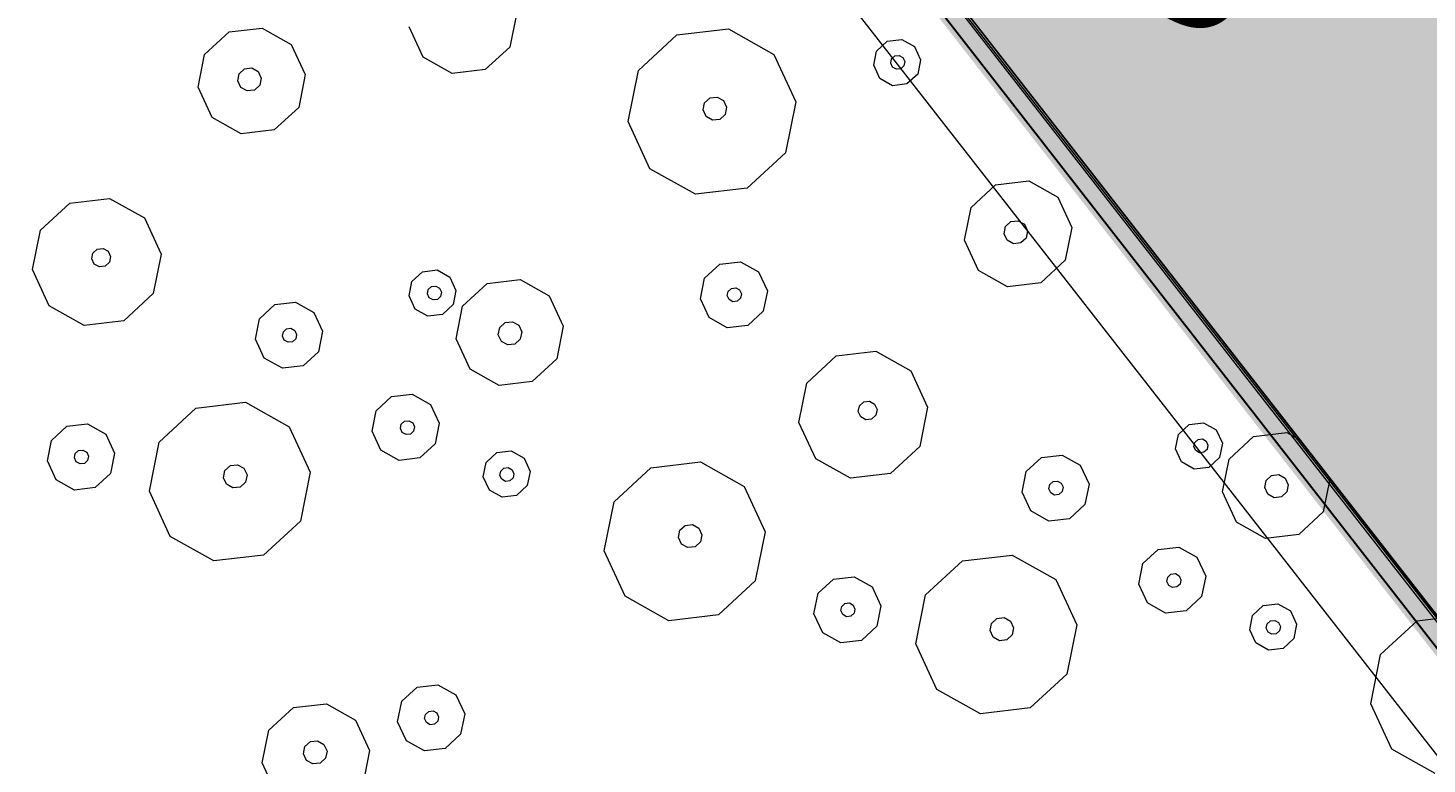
# Model space of a CAD drawing. Header units: metres. Extents: x -2858 to 512, y -1995 to 1252.
# Drawn here: x -463.697 to -460.378, y -148.967 to -147.221 of the extents above; entities that cross this region are included whole.
import ezdxf
from ezdxf.enums import TextEntityAlignment as Align
from ezdxf.lldxf.tags import DXFTag

# ---------------------------------------------------------------- set-up
doc = ezdxf.new("R2010")
doc.units = ezdxf.units.M
for name, color, linetype in [('Calque commun', 7, 'Continuous'), ('Calque11', 7, 'Continuous'), ('Calque15', 7, 'Continuous'), ('Calque17', 7, 'Continuous'), ('Textes', 7, 'Continuous')]:
    doc.layers.add(name, color=color, linetype=linetype)
doc.styles.add('Arial12', font='arial.ttf', dxfattribs={"width": 0.9, "height": 0.41584})
doc.styles.add('Arial23', font='arial.ttf', dxfattribs={"height": 0.589851})
tags = doc.linetypes.add('DASHDOT2', pattern=[0.5, 0.25, -0.125, 0, -0.125]).pattern_tags.tags
tags[10:11] = [DXFTag(74, 4), DXFTag(75, 0), DXFTag(340, '0'), DXFTag(46, 1.0), DXFTag(50, 0.0), DXFTag(44, 0.0), DXFTag(45, 0.0)]
tags[8:9] = [DXFTag(74, 4), DXFTag(75, 0), DXFTag(340, '0'), DXFTag(46, 1.0), DXFTag(50, 0.0), DXFTag(44, 0.0), DXFTag(45, 0.0)]
tags[6:7] = [DXFTag(74, 4), DXFTag(75, 0), DXFTag(340, '0'), DXFTag(46, 1.0), DXFTag(50, 0.0), DXFTag(44, 0.0), DXFTag(45, 0.0)]
tags[4:5] = [DXFTag(74, 4), DXFTag(75, 0), DXFTag(340, '0'), DXFTag(46, 1.0), DXFTag(50, 0.0), DXFTag(44, 0.0), DXFTag(45, 0.0)]

# ---------------------------------------------------------------- blocks, each defined once
blk = doc.blocks.new('geometrebondepartleger')
at = {"layer": 'Calque commun', "color": 10, "linetype": 'DASHDOT2', "lineweight": 18, "flags": 128}
blk.add_lwpolyline([(45.2867, 98.0868), (42.9361, 93.8756), (22.4919, 69.3549), (46.896, 54.8213), (60.0219, 76.4824), (130.1549, 64.2531), (145.3143, 148.376), (109.3485, 154.881), (91.263, 130.1164), (87.3779, 124.8321), (86.3313, 123.2789), (83.8109, 118.8118), (74.9183, 102.5858), (72.6157, 98.3586), (63.0649, 85.9136), (45.1583, 97.9611)], close=True, dxfattribs=at)
at = {"layer": 'Calque11', "color": 7, "linetype": 'Continuous', "lineweight": 9}
blk.add_polyline3d([(125.0277, 35.9078, 79), (133.3383, 81.851, 79), (145.3136, 148.3761, 79)], dxfattribs=at)
at = {"layer": 'Calque17', "color": 1, "linetype": 'Continuous', "lineweight": 9}
for points in [[(125.174, 36.6886, 79), (126.5286, 44.1348, 79), (125.0378, 35.9435, 79), (126.4161, 43.4883, 79), (128.681, 56.0642, 79), (129.9759, 63.1341, 79), (132.1933, 75.6042, 79), (133.3383, 81.851, 79), (135.2222, 92.3412, 79), (136.4776, 99.3268, 79), (138.1727, 108.7115, 79), (140.4846, 121.4626, 79), (141.0933, 124.9318, 79)], [(125.3707, 36.6528, 79), (126.7254, 44.0992, 79), (125.2346, 35.9078, 79), (126.6129, 43.4526, 79), (128.8778, 56.0285, 79), (130.1727, 63.0986, 79), (132.3901, 75.5687, 79), (133.5351, 81.8153, 79), (135.4191, 92.3058, 79), (136.6745, 99.2914, 79), (138.3695, 108.676, 79), (140.6815, 121.4274, 79), (141.2903, 124.8972, 79)]]:
    blk.add_polyline3d(points, dxfattribs=at)
at = {"layer": 'Calque15', "color": 1, "linetype": 'ByBlock', "lineweight": -2, "style": 'Arial12', "width": 0.9}
blk.add_text('126.80', height=0.41584, dxfattribs=at).set_placement((133.3667, 92.9457, 205.795), align=Align.TOP_LEFT)
blk = doc.blocks.new('pattern')
at = {"layer": 'Calque commun', "color": 54, "linetype": 'Continuous', "lineweight": 9}
for p, q in [((65.6146, 83.1904), (65.6404, 83.0746)), ((65.6404, 83.0746), (65.5932, 82.9657)), ((65.5932, 82.9657), (65.491, 82.9054)), ((65.3729, 82.9166), (65.3344, 82.9506)), ((65.491, 82.9054), (65.3729, 82.9166)), ((65.5562, 82.6772), (65.57, 82.7089)), ((65.57, 82.7089), (65.5998, 82.7265)), ((65.5998, 82.7265), (65.6343, 82.7232)), ((65.6343, 82.7232), (65.6602, 82.7003)), ((65.6602, 82.7003), (65.6677, 82.6666)), ((65.5638, 82.6434), (65.5562, 82.6772)), ((65.5957, 82.6744), (65.5998, 82.684)), ((65.5979, 82.6643), (65.5957, 82.6744)), ((65.6057, 82.6574), (65.5979, 82.6643)), ((65.5998, 82.684), (65.6087, 82.6892)), ((65.6087, 82.6892), (65.6191, 82.6882)), ((65.625, 82.6617), (65.6161, 82.6564)), ((65.6191, 82.6882), (65.6269, 82.6814)), ((65.6291, 82.6712), (65.625, 82.6617)), ((65.6269, 82.6814), (65.6291, 82.6712)), ((65.6677, 82.6666), (65.654, 82.6348)), ((65.5897, 82.6205), (65.5638, 82.6434)), ((65.6161, 82.6564), (65.6057, 82.6574)), ((65.654, 82.6348), (65.6242, 82.6172)), ((65.6242, 82.6172), (65.5897, 82.6205)), ((65.2613, 82.5379), (65.3294, 82.5781)), ((65.3294, 82.5781), (65.4081, 82.5706)), ((65.4081, 82.5706), (65.4674, 82.5182)), ((65.259, 82.5327), (65.2613, 82.5379)), ((65.4674, 82.5182), (65.4846, 82.441)), ((65.629, 82.4723), (65.6716, 82.4974)), ((65.6716, 82.4974), (65.7208, 82.4927)), ((65.33, 82.4576), (65.3369, 82.4735)), ((65.3369, 82.4735), (65.3518, 82.4823)), ((65.3518, 82.4823), (65.369, 82.4807)), ((65.369, 82.4807), (65.382, 82.4692)), ((65.382, 82.4692), (65.3858, 82.4523)), ((65.6093, 82.4269), (65.629, 82.4723)), ((65.7208, 82.4927), (65.7579, 82.46)), ((65.3338, 82.4407), (65.33, 82.4576)), ((65.3468, 82.4293), (65.3338, 82.4407)), ((65.364, 82.4276), (65.3468, 82.4293)), ((65.3789, 82.4364), (65.364, 82.4276)), ((65.3858, 82.4523), (65.3789, 82.4364)), ((65.4846, 82.441), (65.4532, 82.3684)), ((65.6702, 82.4247), (65.6744, 82.4342)), ((65.6744, 82.4342), (65.6833, 82.4395)), ((65.6833, 82.4395), (65.6936, 82.4385)), ((65.6936, 82.4385), (65.7014, 82.4316)), ((65.7014, 82.4316), (65.7037, 82.4215)), ((65.7579, 82.46), (65.7686, 82.4117)), ((65.247, 82.3881), (65.2392, 82.4229)), ((65.6201, 82.3786), (65.6093, 82.4269)), ((65.6725, 82.4146), (65.6702, 82.4247)), ((65.6803, 82.4077), (65.6725, 82.4146)), ((65.6906, 82.4067), (65.6803, 82.4077)), ((65.6995, 82.412), (65.6906, 82.4067)), ((65.7037, 82.4215), (65.6995, 82.412)), ((65.7686, 82.4117), (65.7489, 82.3663)), ((65.3063, 82.3357), (65.247, 82.3881)), ((65.4532, 82.3684), (65.3851, 82.3282)), ((65.6571, 82.3459), (65.6201, 82.3786)), ((65.7489, 82.3663), (65.7064, 82.3412)), ((65.9194, 82.3215), (66.0216, 82.3818)), ((66.0216, 82.3818), (66.1397, 82.3705)), ((66.1397, 82.3705), (66.2286, 82.292)), ((65.3851, 82.3282), (65.3063, 82.3357)), ((65.7064, 82.3412), (65.6571, 82.3459)), ((65.3676, 82.2914), (65.3974, 82.309)), ((65.3974, 82.309), (65.4319, 82.3057)), ((65.4319, 82.3057), (65.4578, 82.2828)), ((65.8722, 82.2126), (65.9194, 82.3215)), ((65.3538, 82.2597), (65.3676, 82.2914)), ((65.3895, 82.2593), (65.3936, 82.2688)), ((65.3936, 82.2688), (65.4026, 82.2741)), ((65.4026, 82.2741), (65.4129, 82.2731)), ((65.4129, 82.2731), (65.4207, 82.2662)), ((65.4207, 82.2662), (65.4229, 82.2561)), ((65.4578, 82.2828), (65.4653, 82.249)), ((66.2286, 82.292), (66.2544, 82.1762)), ((65.3614, 82.2259), (65.3538, 82.2597)), ((65.3917, 82.2492), (65.3895, 82.2593)), ((65.3995, 82.2423), (65.3917, 82.2492)), ((65.4099, 82.2413), (65.3995, 82.2423)), ((65.4188, 82.2466), (65.4099, 82.2413)), ((65.4229, 82.2561), (65.4188, 82.2466)), ((65.4653, 82.249), (65.4516, 82.2173)), ((65.3873, 82.203), (65.3614, 82.2259)), ((65.4218, 82.1997), (65.3873, 82.203)), ((65.4516, 82.2173), (65.4218, 82.1997)), ((65.898, 82.0968), (65.8722, 82.2126)), ((66.0175, 82.1984), (66.0243, 82.2143)), ((66.0212, 82.1815), (66.0175, 82.1984)), ((66.0243, 82.2143), (66.0392, 82.2231)), ((66.0392, 82.2231), (66.0565, 82.2214)), ((66.0565, 82.2214), (66.0695, 82.21)), ((66.0695, 82.21), (66.0732, 82.1931)), ((66.0342, 82.17), (66.0212, 82.1815)), ((66.0514, 82.1684), (66.0342, 82.17)), ((66.0663, 82.1772), (66.0514, 82.1684)), ((66.0732, 82.1931), (66.0663, 82.1772)), ((66.2544, 82.1762), (66.2072, 82.0673)), ((65.6509, 82.1204), (65.6935, 82.1455)), ((65.6935, 82.1455), (65.7427, 82.1409)), ((65.7427, 82.1409), (65.7798, 82.1081)), ((65.6313, 82.0751), (65.6509, 82.1204)), ((65.7798, 82.1081), (65.7905, 82.0599)), ((65.9869, 82.0182), (65.898, 82.0968)), ((65.642, 82.0268), (65.6313, 82.0751)), ((65.6935, 82.0699), (65.6976, 82.0794)), ((65.6957, 82.0598), (65.6935, 82.0699)), ((65.6976, 82.0794), (65.7065, 82.0847)), ((65.7065, 82.0847), (65.7169, 82.0837)), ((65.7169, 82.0837), (65.7246, 82.0769)), ((65.7269, 82.0667), (65.7228, 82.0572)), ((65.7246, 82.0769), (65.7269, 82.0667)), ((66.2072, 82.0673), (66.1051, 82.007)), ((65.7035, 82.0529), (65.6957, 82.0598)), ((65.7138, 82.0519), (65.7035, 82.0529)), ((65.7228, 82.0572), (65.7138, 82.0519)), ((65.7905, 82.0599), (65.7709, 82.0145)), ((65.6791, 81.9941), (65.642, 82.0268)), ((65.7709, 82.0145), (65.7283, 81.9894)), ((66.1051, 82.007), (65.9869, 82.0182)), ((65.7283, 81.9894), (65.6791, 81.9941)), ((66.1952, 81.9454), (66.2378, 81.9706)), ((66.2378, 81.9706), (66.287, 81.9659)), ((66.287, 81.9659), (66.3241, 81.9332)), ((66.1756, 81.9001), (66.1952, 81.9454)), ((66.3241, 81.9332), (66.3348, 81.8849)), ((66.1863, 81.8518), (66.1756, 81.9001)), ((66.2378, 81.895), (66.2419, 81.9045)), ((66.2419, 81.9045), (66.2508, 81.9098)), ((66.2508, 81.9098), (66.2612, 81.9088)), ((66.2612, 81.9088), (66.269, 81.9019)), ((66.269, 81.9019), (66.2712, 81.8918)), ((66.24, 81.8848), (66.2378, 81.895)), ((66.2478, 81.8779), (66.24, 81.8848)), ((66.2581, 81.877), (66.2478, 81.8779)), ((66.2671, 81.8822), (66.2581, 81.877)), ((66.2712, 81.8918), (66.2671, 81.8822)), ((66.3348, 81.8849), (66.3152, 81.8395)), ((66.2234, 81.8191), (66.1863, 81.8518)), ((66.3152, 81.8395), (66.2726, 81.8144)), ((66.2726, 81.8144), (66.2234, 81.8191)), ((65.7703, 81.7134), (65.852, 81.7617)), ((65.852, 81.7617), (65.9465, 81.7527)), ((65.9465, 81.7527), (66.0177, 81.6899)), ((65.2247, 81.6838), (65.2928, 81.724)), ((65.2928, 81.724), (65.3715, 81.7165)), ((65.3715, 81.7165), (65.4308, 81.6642)), ((65.7325, 81.6264), (65.7703, 81.7134)), ((65.1932, 81.6113), (65.2247, 81.6838)), ((66.0177, 81.6899), (66.0384, 81.5972)), ((66.2478, 81.6235), (66.35, 81.6838)), ((66.35, 81.6838), (66.4681, 81.6726)), ((66.4681, 81.6726), (66.5571, 81.594)), ((65.4308, 81.6642), (65.448, 81.587)), ((65.8543, 81.6277), (65.8662, 81.6347)), ((65.8662, 81.6347), (65.88, 81.6334)), ((65.88, 81.6334), (65.8904, 81.6243)), ((65.2104, 81.534), (65.1932, 81.6113)), ((65.2936, 81.5954), (65.3005, 81.6113)), ((65.3005, 81.6113), (65.3154, 81.6201)), ((65.3154, 81.6201), (65.3326, 81.6184)), ((65.3326, 81.6184), (65.3456, 81.607)), ((65.3456, 81.607), (65.3494, 81.5901)), ((65.7532, 81.5337), (65.7325, 81.6264)), ((65.8488, 81.615), (65.8543, 81.6277)), ((65.8518, 81.6015), (65.8488, 81.615)), ((65.8622, 81.5923), (65.8518, 81.6015)), ((65.8934, 81.6107), (65.8879, 81.598)), ((65.8904, 81.6243), (65.8934, 81.6107)), ((66.2006, 81.5146), (66.2478, 81.6235)), ((65.2974, 81.5785), (65.2936, 81.5954)), ((65.3104, 81.5671), (65.2974, 81.5785)), ((65.3276, 81.5654), (65.3104, 81.5671)), ((65.3425, 81.5742), (65.3276, 81.5654)), ((65.3494, 81.5901), (65.3425, 81.5742)), ((65.448, 81.587), (65.4166, 81.5144)), ((65.8759, 81.591), (65.8622, 81.5923)), ((65.8879, 81.598), (65.8759, 81.591)), ((66.0384, 81.5972), (66.0006, 81.5101)), ((66.5571, 81.594), (66.5829, 81.4782)), ((65.2697, 81.4817), (65.2104, 81.534)), ((65.8243, 81.4709), (65.7532, 81.5337)), ((65.4166, 81.5144), (65.3484, 81.4742)), ((66.0006, 81.5101), (65.9188, 81.4619)), ((66.2264, 81.3988), (66.2006, 81.5146)), ((66.3459, 81.5004), (66.3528, 81.5163)), ((66.3497, 81.4835), (66.3459, 81.5004)), ((66.3528, 81.5163), (66.3677, 81.5251)), ((66.3677, 81.5251), (66.3849, 81.5235)), ((66.3849, 81.5235), (66.3979, 81.512)), ((66.3979, 81.512), (66.4017, 81.4951)), ((65.3484, 81.4742), (65.2697, 81.4817)), ((65.9188, 81.4619), (65.8243, 81.4709)), ((66.3626, 81.4721), (66.3497, 81.4835)), ((66.3799, 81.4705), (66.3626, 81.4721)), ((66.3948, 81.4792), (66.3799, 81.4705)), ((66.4017, 81.4951), (66.3948, 81.4792)), ((66.5829, 81.4782), (66.5357, 81.3694)), ((67.0447, 81.3806), (67.0873, 81.4057)), ((67.0873, 81.4057), (67.1365, 81.401)), ((67.1365, 81.401), (67.1736, 81.3683)), ((66.3154, 81.3203), (66.2264, 81.3988)), ((66.5357, 81.3694), (66.4335, 81.309)), ((67.025, 81.3352), (67.0447, 81.3806)), ((67.1736, 81.3683), (67.1843, 81.3201)), ((67.0358, 81.287), (67.025, 81.3352)), ((67.0872, 81.3301), (67.0914, 81.3396)), ((67.0914, 81.3396), (67.1003, 81.3449)), ((67.1003, 81.3449), (67.1106, 81.3439)), ((67.1106, 81.3439), (67.1184, 81.3371)), ((67.1184, 81.3371), (67.1207, 81.3269)), ((66.4335, 81.309), (66.3154, 81.3203)), ((67.0895, 81.32), (67.0872, 81.3301)), ((67.0973, 81.3131), (67.0895, 81.32)), ((67.1076, 81.3121), (67.0973, 81.3131)), ((67.1166, 81.3174), (67.1076, 81.3121)), ((67.1207, 81.3269), (67.1166, 81.3174)), ((67.1843, 81.3201), (67.1647, 81.2747)), ((67.2598, 81.2702), (67.3279, 81.3105)), ((65.8182, 81.2461), (65.8608, 81.2713)), ((65.8608, 81.2713), (65.91, 81.2666)), ((67.0729, 81.2542), (67.0358, 81.287)), ((67.1647, 81.2747), (67.1221, 81.2496)), ((67.2283, 81.1977), (67.2598, 81.2702)), ((65.7985, 81.2008), (65.8182, 81.2461)), ((65.91, 81.2666), (65.947, 81.2339)), ((65.947, 81.2339), (65.9578, 81.1856)), ((67.1221, 81.2496), (67.0729, 81.2542)), ((65.8093, 81.1525), (65.7985, 81.2008)), ((65.8607, 81.1957), (65.8648, 81.2052)), ((65.8648, 81.2052), (65.8738, 81.2105)), ((65.8738, 81.2105), (65.8841, 81.2095)), ((65.8841, 81.2095), (65.8919, 81.2026)), ((65.8919, 81.2026), (65.8942, 81.1925)), ((67.3282, 81.1962), (67.3431, 81.205)), ((67.3431, 81.205), (67.3603, 81.2033)), ((67.3603, 81.2033), (67.3733, 81.1919)), ((65.1674, 81.1513), (65.1972, 81.1689)), ((65.1972, 81.1689), (65.2317, 81.1656)), ((65.863, 81.1855), (65.8607, 81.1957)), ((65.8708, 81.1787), (65.863, 81.1855)), ((65.8811, 81.1777), (65.8708, 81.1787)), ((65.89, 81.1829), (65.8811, 81.1777)), ((65.8942, 81.1925), (65.89, 81.1829)), ((65.9578, 81.1856), (65.9381, 81.1402)), ((67.2455, 81.1204), (67.2283, 81.1977)), ((67.3213, 81.1803), (67.3282, 81.1962)), ((67.3251, 81.1634), (67.3213, 81.1803)), ((67.377, 81.175), (67.3702, 81.1591)), ((67.3733, 81.1919), (67.377, 81.175)), ((67.4831, 81.1734), (67.4517, 81.1008)), ((65.1537, 81.1196), (65.1674, 81.1513)), ((65.2317, 81.1656), (65.2576, 81.1427)), ((65.2576, 81.1427), (65.2652, 81.1089)), ((65.8463, 81.1198), (65.8093, 81.1525)), ((65.9381, 81.1402), (65.8956, 81.1151)), ((67.338, 81.1519), (67.3251, 81.1634)), ((67.3553, 81.1503), (67.338, 81.1519)), ((67.3702, 81.1591), (67.3553, 81.1503)), ((65.1612, 81.0858), (65.1537, 81.1196)), ((65.1914, 81.1167), (65.1956, 81.1262)), ((65.1937, 81.1066), (65.1914, 81.1167)), ((65.2015, 81.0997), (65.1937, 81.1066)), ((65.1956, 81.1262), (65.2045, 81.1315)), ((65.2045, 81.1315), (65.2149, 81.1305)), ((65.2208, 81.104), (65.2118, 81.0987)), ((65.2149, 81.1305), (65.2226, 81.1236)), ((65.2249, 81.1135), (65.2208, 81.104)), ((65.2226, 81.1236), (65.2249, 81.1135)), ((65.2652, 81.1089), (65.2514, 81.0772)), ((65.8956, 81.1151), (65.8463, 81.1198)), ((66.4987, 81.0808), (66.5125, 81.1126)), ((66.5125, 81.1126), (66.5423, 81.1302)), ((66.5423, 81.1302), (66.5768, 81.1269)), ((66.5768, 81.1269), (66.6027, 81.104)), ((66.6027, 81.104), (66.6102, 81.0702)), ((67.3048, 81.0681), (67.2455, 81.1204)), ((65.1871, 81.0629), (65.1612, 81.0858)), ((65.2118, 81.0987), (65.2015, 81.0997)), ((65.2514, 81.0772), (65.2216, 81.0596)), ((66.5063, 81.047), (66.4987, 81.0808)), ((66.5382, 81.0781), (66.5423, 81.0876)), ((66.5404, 81.0679), (66.5382, 81.0781)), ((66.5482, 81.0611), (66.5404, 81.0679)), ((66.5423, 81.0876), (66.5512, 81.0929)), ((66.5512, 81.0929), (66.5616, 81.0919)), ((66.5616, 81.0919), (66.5694, 81.085)), ((66.5716, 81.0749), (66.5675, 81.0654)), ((66.5694, 81.085), (66.5716, 81.0749)), ((66.6102, 81.0702), (66.5965, 81.0384)), ((67.3836, 81.0606), (67.3048, 81.0681)), ((67.4517, 81.1008), (67.3836, 81.0606)), ((65.2216, 81.0596), (65.1871, 81.0629)), ((65.4391, 80.997), (65.5456, 81.0598)), ((65.5456, 81.0598), (65.6686, 81.0481)), ((65.6686, 81.0481), (65.7613, 80.9663)), ((66.5322, 81.0241), (66.5063, 81.047)), ((66.5585, 81.0601), (66.5482, 81.0611)), ((66.5675, 81.0654), (66.5585, 81.0601)), ((66.5965, 81.0384), (66.5667, 81.0209)), ((66.5667, 81.0209), (66.5322, 81.0241)), ((65.39, 80.8836), (65.4391, 80.997)), ((66.2038, 80.9415), (66.2719, 80.9818)), ((66.2719, 80.9818), (66.3506, 80.9742)), ((66.3506, 80.9742), (66.41, 80.9219)), ((65.7613, 80.9663), (65.7882, 80.8456)), ((66.1723, 80.8689), (66.2038, 80.9415)), ((66.41, 80.9219), (66.4271, 80.8447)), ((65.4168, 80.7629), (65.39, 80.8836)), ((65.5512, 80.8678), (65.5581, 80.8837)), ((65.5581, 80.8837), (65.573, 80.8925)), ((65.573, 80.8925), (65.5902, 80.8909)), ((65.5902, 80.8909), (65.6032, 80.8794)), ((65.6032, 80.8794), (65.6069, 80.8625)), ((66.1895, 80.7917), (66.1723, 80.8689)), ((66.2725, 80.8613), (66.2794, 80.8771)), ((66.2794, 80.8771), (66.2943, 80.8859)), ((66.2943, 80.8859), (66.3115, 80.8843)), ((66.3115, 80.8843), (66.3245, 80.8728)), ((66.3245, 80.8728), (66.3283, 80.856)), ((66.5518, 80.8305), (66.5715, 80.8759)), ((66.5715, 80.8759), (66.6141, 80.901)), ((66.6141, 80.901), (66.6633, 80.8963)), ((66.6633, 80.8963), (66.7004, 80.8636)), ((65.5549, 80.8509), (65.5512, 80.8678)), ((65.5679, 80.8395), (65.5549, 80.8509)), ((65.5852, 80.8378), (65.5679, 80.8395)), ((65.6001, 80.8466), (65.5852, 80.8378)), ((65.6069, 80.8625), (65.6001, 80.8466)), ((65.7882, 80.8456), (65.739, 80.7322)), ((66.2763, 80.8444), (66.2725, 80.8613)), ((66.2893, 80.8329), (66.2763, 80.8444)), ((66.3214, 80.8401), (66.3065, 80.8313)), ((66.3283, 80.856), (66.3214, 80.8401)), ((66.4271, 80.8447), (66.3957, 80.7721)), ((66.6127, 80.8283), (66.6169, 80.8379)), ((66.6169, 80.8379), (66.6258, 80.8431)), ((66.6258, 80.8431), (66.6361, 80.8421)), ((66.6361, 80.8421), (66.6439, 80.8353)), ((66.7004, 80.8636), (66.7111, 80.8154)), ((66.3065, 80.8313), (66.2893, 80.8329)), ((66.5626, 80.7823), (66.5518, 80.8305)), ((66.615, 80.8182), (66.6127, 80.8283)), ((66.6228, 80.8113), (66.615, 80.8182)), ((66.6331, 80.8103), (66.6228, 80.8113)), ((66.642, 80.8156), (66.6331, 80.8103)), ((66.6462, 80.8251), (66.642, 80.8156)), ((66.6439, 80.8353), (66.6462, 80.8251)), ((66.7111, 80.8154), (66.6914, 80.77)), ((66.2488, 80.7394), (66.1895, 80.7917)), ((66.3957, 80.7721), (66.3276, 80.7319)), ((66.5996, 80.7495), (66.5626, 80.7823)), ((66.6914, 80.77), (66.6489, 80.7449)), ((66.8619, 80.7251), (66.9641, 80.7854)), ((66.9641, 80.7854), (67.0822, 80.7742)), ((67.0822, 80.7742), (67.1711, 80.6956)), ((65.5095, 80.6811), (65.4168, 80.7629)), ((66.3276, 80.7319), (66.2488, 80.7394)), ((66.6489, 80.7449), (66.5996, 80.7495)), ((65.739, 80.7322), (65.6326, 80.6694)), ((66.3101, 80.6951), (66.3399, 80.7126)), ((66.3399, 80.7126), (66.3744, 80.7094)), ((66.3744, 80.7094), (66.4003, 80.6865)), ((66.8147, 80.6162), (66.8619, 80.7251)), ((65.6326, 80.6694), (65.5095, 80.6811)), ((66.2963, 80.6633), (66.3101, 80.6951)), ((66.332, 80.6629), (66.3361, 80.6725)), ((66.3361, 80.6725), (66.3451, 80.6777)), ((66.3451, 80.6777), (66.3554, 80.6767)), ((66.3554, 80.6767), (66.3632, 80.6699)), ((66.3632, 80.6699), (66.3654, 80.6597)), ((66.4003, 80.6865), (66.4078, 80.6527)), ((67.1711, 80.6956), (67.1969, 80.5798)), ((66.3039, 80.6295), (66.2963, 80.6633)), ((66.3342, 80.6528), (66.332, 80.6629)), ((66.342, 80.6459), (66.3342, 80.6528)), ((66.3524, 80.6449), (66.342, 80.6459)), ((66.3613, 80.6502), (66.3524, 80.6449)), ((66.3654, 80.6597), (66.3613, 80.6502)), ((66.4078, 80.6527), (66.3941, 80.6209)), ((66.3298, 80.6066), (66.3039, 80.6295)), ((66.3643, 80.6033), (66.3298, 80.6066)), ((66.3941, 80.6209), (66.3643, 80.6033)), ((66.8405, 80.5004), (66.8147, 80.6162)), ((66.96, 80.602), (66.9668, 80.6179)), ((66.9668, 80.6179), (66.9818, 80.6267)), ((66.9818, 80.6267), (66.999, 80.6251)), ((66.999, 80.6251), (67.0119, 80.6136)), ((67.0119, 80.6136), (67.0157, 80.5967)), ((66.9637, 80.5851), (66.96, 80.602)), ((66.9767, 80.5737), (66.9637, 80.5851)), ((66.9939, 80.572), (66.9767, 80.5737)), ((67.0088, 80.5808), (66.9939, 80.572)), ((67.0157, 80.5967), (67.0088, 80.5808)), ((67.1969, 80.5798), (67.1497, 80.4709)), ((66.5934, 80.524), (66.636, 80.5492)), ((66.636, 80.5492), (66.6852, 80.5445)), ((66.6852, 80.5445), (66.7223, 80.5118)), ((66.5738, 80.4787), (66.5934, 80.524)), ((66.7223, 80.5118), (66.733, 80.4635)), ((66.5845, 80.4304), (66.5738, 80.4787)), ((66.6359, 80.4736), (66.6401, 80.4831)), ((66.6382, 80.4634), (66.6359, 80.4736)), ((66.6401, 80.4831), (66.649, 80.4884)), ((66.649, 80.4884), (66.6594, 80.4874)), ((66.6594, 80.4874), (66.6671, 80.4805)), ((66.6694, 80.4704), (66.6653, 80.4609)), ((66.6671, 80.4805), (66.6694, 80.4704)), ((66.9294, 80.4219), (66.8405, 80.5004)), ((67.1497, 80.4709), (67.0476, 80.4106)), ((66.646, 80.4566), (66.6382, 80.4634)), ((66.6563, 80.4556), (66.646, 80.4566)), ((66.6653, 80.4609), (66.6563, 80.4556)), ((66.733, 80.4635), (66.7134, 80.4181)), ((65.7266, 80.365), (65.7947, 80.4053)), ((65.7947, 80.4053), (65.8735, 80.3978)), ((66.6216, 80.3977), (66.5845, 80.4304)), ((66.7134, 80.4181), (66.6708, 80.393)), ((67.0476, 80.4106), (66.9294, 80.4219)), ((65.8735, 80.3978), (65.9328, 80.3454)), ((66.6708, 80.393), (66.6216, 80.3977)), ((67.1377, 80.3491), (67.1803, 80.3742)), ((67.1803, 80.3742), (67.2295, 80.3695)), ((65.9328, 80.3454), (65.95, 80.2682)), ((67.1181, 80.3037), (67.1377, 80.3491)), ((67.2295, 80.3695), (67.2666, 80.3368)), ((67.1803, 80.2986), (67.1844, 80.3081)), ((67.1844, 80.3081), (67.1933, 80.3134)), ((67.1933, 80.3134), (67.2037, 80.3124)), ((67.2037, 80.3124), (67.2115, 80.3055)), ((67.2115, 80.3055), (67.2137, 80.2954)), ((67.2666, 80.3368), (67.2773, 80.2885)), ((67.1288, 80.2555), (67.1181, 80.3037)), ((67.1825, 80.2885), (67.1803, 80.2986)), ((67.1903, 80.2816), (67.1825, 80.2885)), ((67.2006, 80.2806), (67.1903, 80.2816)), ((67.2096, 80.2859), (67.2006, 80.2806)), ((67.2137, 80.2954), (67.2096, 80.2859)), ((67.2773, 80.2885), (67.2577, 80.2432)), ((65.95, 80.2682), (65.9185, 80.1956)), ((67.1659, 80.2227), (67.1288, 80.2555)), ((67.2577, 80.2432), (67.2151, 80.218)), ((67.2151, 80.218), (67.1659, 80.2227)), ((66.7128, 80.1171), (66.7945, 80.1654)), ((66.7945, 80.1654), (66.889, 80.1563)), ((66.889, 80.1563), (66.9602, 80.0935)), ((66.1672, 80.0875), (66.2353, 80.1277)), ((66.2353, 80.1277), (66.314, 80.1202)), ((66.314, 80.1202), (66.3733, 80.0678)), ((66.675, 80.03), (66.7128, 80.1171)), ((66.1357, 80.0149), (66.1672, 80.0875)), ((66.9602, 80.0935), (66.9809, 80.0009)), ((66.3733, 80.0678), (66.3905, 79.9906)), ((66.1529, 79.9377), (66.1357, 80.0149)), ((66.2361, 79.999), (66.243, 80.0149)), ((66.243, 80.0149), (66.2579, 80.0237)), ((66.2579, 80.0237), (66.2751, 80.0221)), ((66.2751, 80.0221), (66.2881, 80.0106)), ((66.2881, 80.0106), (66.2919, 79.9937)), ((66.6957, 79.9373), (66.675, 80.03)), ((66.7913, 80.0186), (66.7968, 80.0313)), ((66.7943, 80.0051), (66.7913, 80.0186)), ((66.7968, 80.0313), (66.8087, 80.0384)), ((66.8087, 80.0384), (66.8225, 80.0371)), ((66.8225, 80.0371), (66.8329, 80.0279)), ((66.8359, 80.0144), (66.8304, 80.0017)), ((66.8329, 80.0279), (66.8359, 80.0144)), ((66.2399, 79.9821), (66.2361, 79.999)), ((66.2529, 79.9707), (66.2399, 79.9821)), ((66.285, 79.9779), (66.2701, 79.9691)), ((66.2919, 79.9937), (66.285, 79.9779)), ((66.3905, 79.9906), (66.3591, 79.918)), ((66.8046, 79.996), (66.7943, 80.0051)), ((66.8184, 79.9946), (66.8046, 79.996)), ((66.8304, 80.0017), (66.8184, 79.9946)), ((66.9809, 80.0009), (66.9431, 79.9138)), ((66.2701, 79.9691), (66.2529, 79.9707)), ((66.2122, 79.8853), (66.1529, 79.9377)), ((66.3591, 79.918), (66.291, 79.8778)), ((66.7668, 79.8745), (66.6957, 79.9373)), ((66.9431, 79.9138), (66.8613, 79.8655)), ((66.291, 79.8778), (66.2122, 79.8853)), ((66.8613, 79.8655), (66.7668, 79.8745))]:
    blk.add_line(p, q, dxfattribs=at)
at = {"layer": 'Calque commun', "color": 7, "linetype": 'Continuous', "lineweight": 9}
mesh = blk.add_polyface(dxfattribs=at)
corners = [(70.8497, 113.5412), (53.8349, 19.1692), (74.7282, 106.3237), (76.0435, 113.5984), (74.769, 106.1763), (58.8077, 18.2701), (114.1703, 105.207), (114.1703, 98.5387)]
mesh.append_faces([[corners[k] for k in face] for face in [(3, 4, 6)]], dxfattribs={"vtx0": -1, "vtx1": -1, "color": 7})
mesh.append_faces([[corners[k] for k in face] for face in [(3, 2, 4)]], dxfattribs={"vtx0": -1, "vtx2": -1, "color": 7})
mesh.append_faces([[corners[k] for k in face] for face in [(5, 2, 1)]], dxfattribs={"vtx1": -1, "color": 7})
mesh.append_faces([[corners[k] for k in face] for face in [(0, 1, 2), (3, 0, 2)]], dxfattribs={"vtx1": -1, "vtx2": -1, "color": 7})
mesh.append_faces([[corners[k] for k in face] for face in [(4, 7, 6)]], dxfattribs={"vtx2": -1, "color": 7})

msp = doc.modelspace()

# ---------------------------------------------------------------- hatches: boundary and pattern name
at = {"layer": 'Calque commun', "linetype": 'Continuous', "lineweight": 9}
msp.add_hatch(color=61, dxfattribs=at).paths.add_polyline_path([(-442.3324, -171.841), (-440.6874, -170.5881), (-441.6468, -169.3216), (-440.8909, -168.7717), (-446.5551, -161.2386), (-441.3435, -157.1596), (-440.2144, -158.6736), (-434.1623, -154.1086), (-438.0533, -149.1044), (-449.4404, -157.9558), (-449.5577, -157.8256), (-446.0903, -155.0884), (-447.8929, -152.7344), (-451.3973, -155.4519), (-457.1908, -147.9762), (-451.9742, -143.8787), (-455.9433, -138.6064), (-463.6443, -144.4911)])

# ---------------------------------------------------------------- linework, layer by layer
at = {"layer": 'Calque commun', "color": 160, "linetype": 'ByBlock', "lineweight": -2}
msp.add_line((-463.7203, -144.3729), (-451.9397, -159.4925), dxfattribs=at)

# ---------------------------------------------------------------- block references
at = {"layer": 'Calque commun', "color": 0, "linetype": 'ByBlock', "lineweight": -2, "rotation": 228.1617603435354}
for name, p in [('geometrebondepartleger', (-440.1616, 15.2632)), ('pattern', (-478.5712, -44.6144))]:
    msp.add_blockref(name, p, dxfattribs=at)

# ---------------------------------------------------------------- texts
at = {"layer": 'Textes', "color": 5, "linetype": 'ByBlock', "lineweight": -2, "style": 'Arial23'}
msp.add_text('HAIE EXISTANTE DU STADE', height=0.966411, rotation=308.1618, dxfattribs=at).set_placement((-471.9371, -148.2132), align=Align.BOTTOM_LEFT)

doc.saveas('drawing.dxf')
